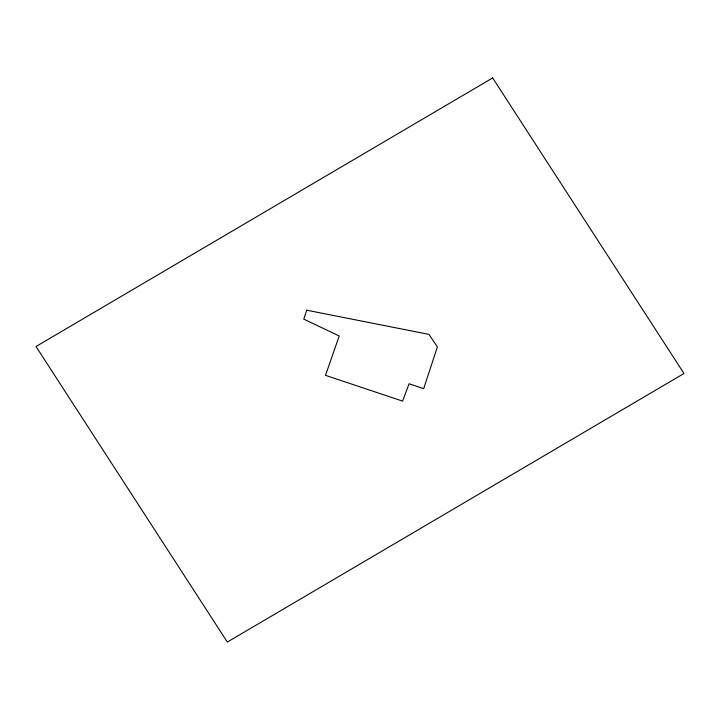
<?xml version="1.0" encoding="UTF-8"?>
<svg xmlns="http://www.w3.org/2000/svg" width="720" height="720" viewBox="0 0 720 720"><rect width="100%" height="100%" fill="white"/><g stroke="black" fill="none" stroke-linecap="round" stroke-linejoin="round"><path stroke-width="1.08" d="M306.711 310.203L303.777 319.122L339.219 336.006L325.494 375.336L402.597 401.103L409.086 383.769L423.675 388.638L437.391 346.941L428.985 334.386L306.711 310.203M492.66 77.94L36 346.518L227.34 642.06L684 373.482L492.66 77.94"/></g></svg>
